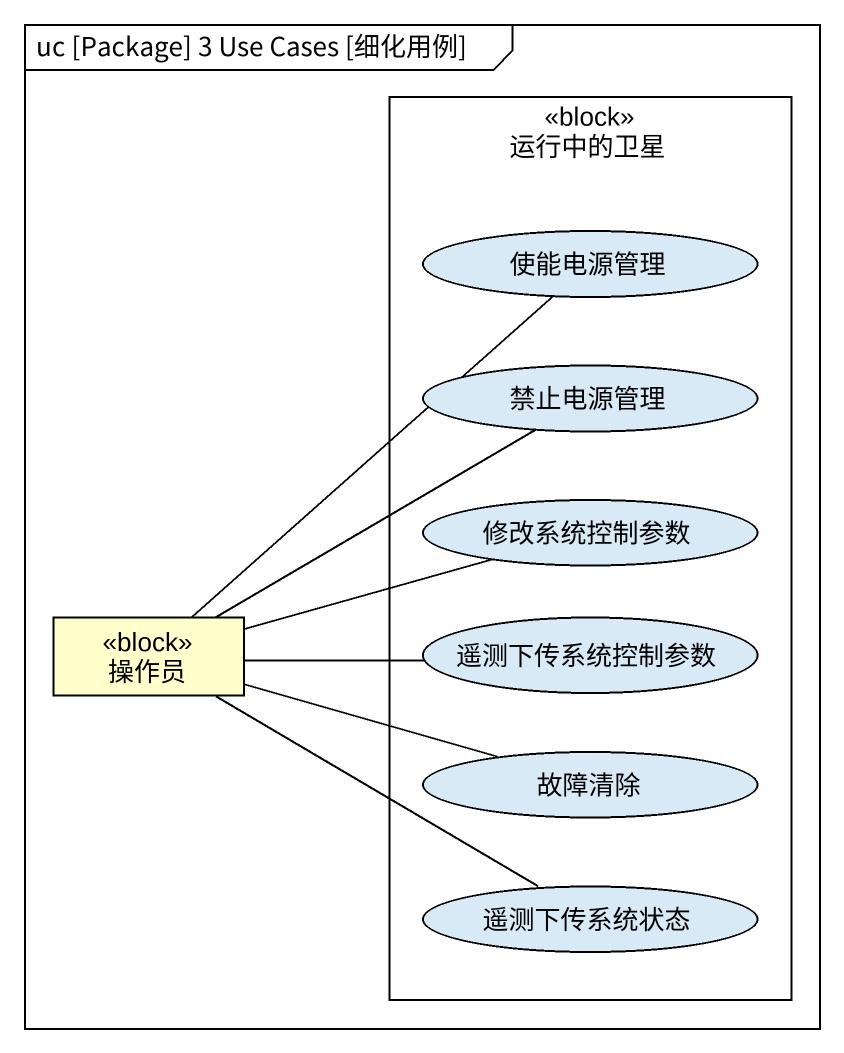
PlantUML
@startuml
mainframe uc [Package] 3 Use Cases [细化用例]
allowmixing
hide circle
hide empty members
rectangle 运行中的卫星 <<block>> {
  usecase 使能电源管理
  usecase 禁止电源管理
  usecase 修改系统控制参数
  usecase 遥测下传系统控制参数
  usecase 故障清除
  usecase 遥测下传系统状态
}
class 操作员 <<block>>
操作员 -up- 使能电源管理
操作员 -right- 禁止电源管理
操作员 -right- 修改系统控制参数
操作员 -right- 遥测下传系统控制参数
操作员 -right- 故障清除
操作员 -right- 遥测下传系统状态
@enduml
